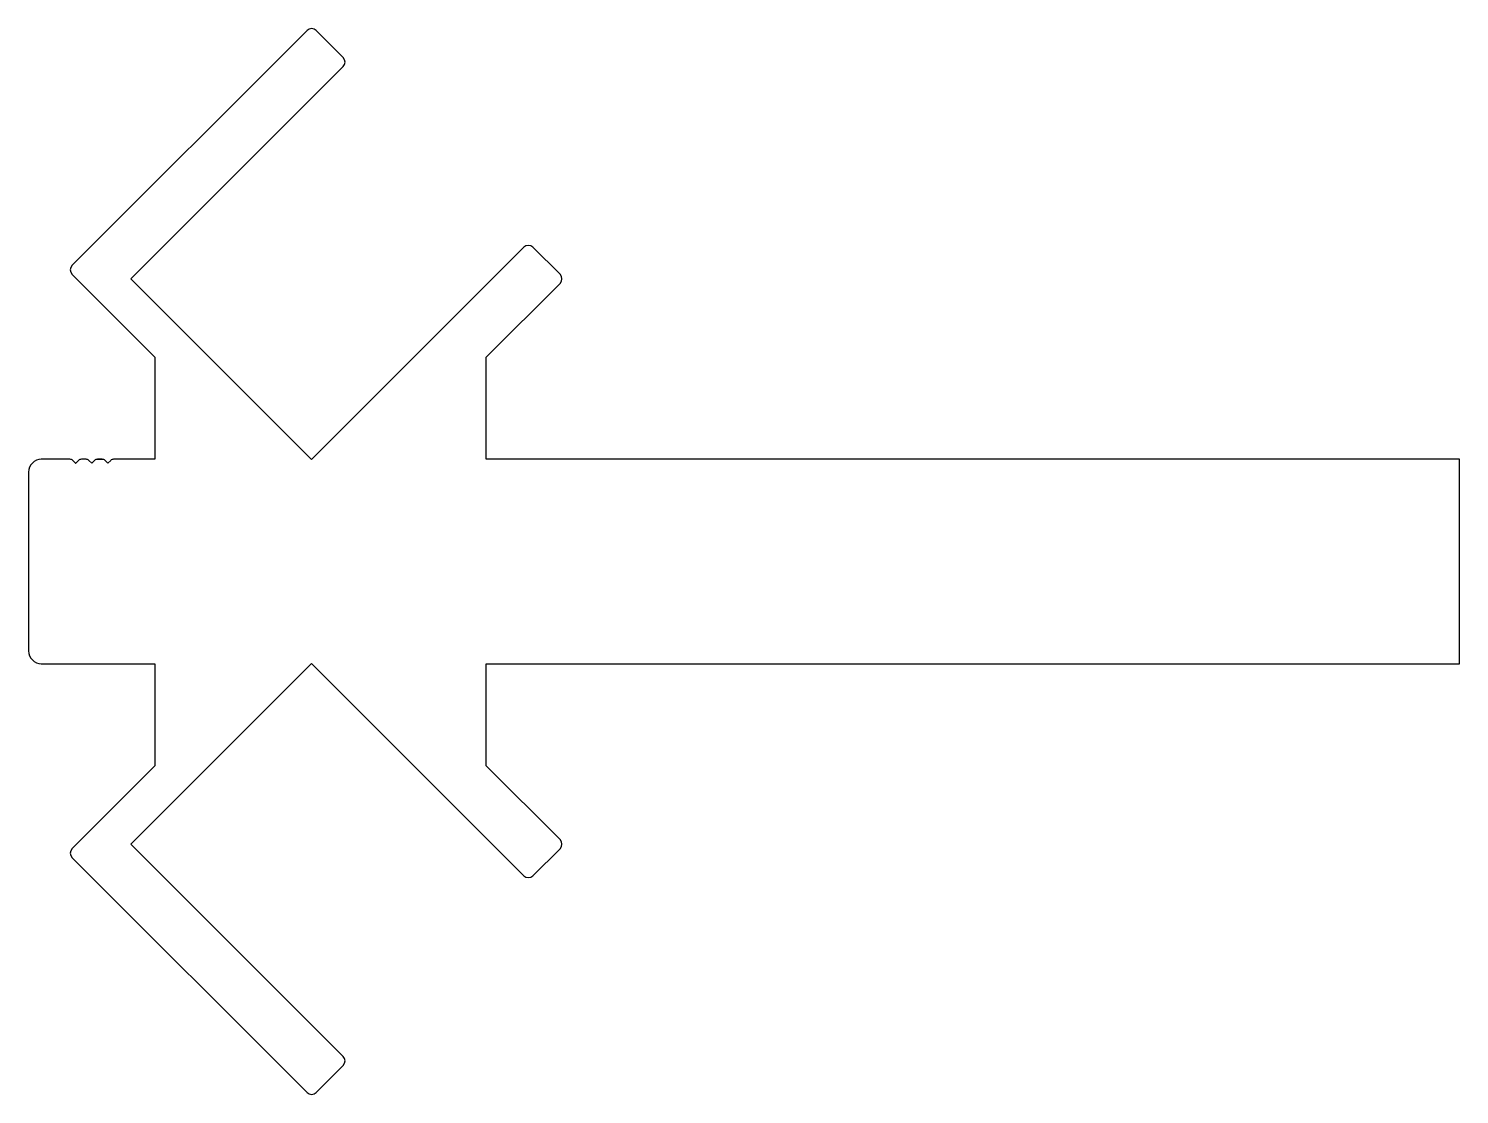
# Model space of a CAD drawing. Header units: inches. Extents: x -37.2 to 51.7, y -0.2 to 66.
import ezdxf

# ---------------------------------------------------------------- set-up
doc = ezdxf.new("R2010")
doc.units = ezdxf.units.IN
doc.header["$MEASUREMENT"] = 0

msp = doc.modelspace()

# ---------------------------------------------------------------- linework, layer by layer
at = {"color": 6}
for p, q in [((-19.861, 65.89), (-34.456, 51.295)), ((-17.615, 64.206), (-19.299, 65.89)), ((-30.805, 50.455), (-17.615, 63.645)), ((-6.39, 52.419), (-19.58, 39.23)), ((-4.145, 50.736), (-5.829, 52.419)), ((-34.456, 50.729), (-29.315, 45.588)), ((-19.58, 39.23), (-30.805, 50.455)), ((-8.732, 45.588), (-4.145, 50.174)), ((-29.315, 45.588), (-29.315, 39.238)), ((-8.732, 39.238), (-8.732, 45.588)), ((-34.592, 39.238), (-36.373, 39.238)), ((-34.592, 39.238), (-34.592, 39.238)), ((-34.592, 39.238), (-34.592, 39.238)), ((-34.592, 39.238), (-34.592, 39.238)), ((-34.592, 39.238), (-34.592, 39.238)), ((-34.592, 39.238), (-34.592, 39.238)), ((-34.244, 38.993), (-34.416, 39.165)), ((-34.062, 39.165), (-34.233, 38.993)), ((-33.592, 39.238), (-33.885, 39.238)), ((-33.244, 38.993), (-33.416, 39.165)), ((-33.062, 39.165), (-33.233, 38.993)), ((-32.592, 39.238), (-32.885, 39.238)), ((-32.885, 39.238), (-32.592, 39.238)), ((-32.592, 39.238), (-32.885, 39.238)), ((-32.885, 39.238), (-32.592, 39.238)), ((-32.592, 39.238), (-32.885, 39.238)), ((-32.885, 39.238), (-32.885, 39.238)), ((-32.244, 38.993), (-32.416, 39.165)), ((-32.062, 39.165), (-32.233, 38.993)), ((-29.315, 39.238), (-31.885, 39.238)), ((51.737, 39.238), (-8.732, 39.238)), ((51.737, 26.538), (51.737, 39.238)), ((-37.163, 38.448), (-37.163, 27.328)), ((-36.373, 26.538), (-29.315, 26.538)), ((-30.805, 15.32), (-19.58, 26.546)), ((-29.315, 26.538), (-29.315, 20.188)), ((-19.58, 26.546), (-6.39, 13.356)), ((-8.732, 20.188), (-8.732, 26.538)), ((-8.732, 26.538), (13.637, 26.538)), ((13.637, 26.538), (51.737, 26.538)), ((-29.315, 20.188), (-34.456, 15.046)), ((-4.145, 15.601), (-8.732, 20.188)), ((-17.615, 2.131), (-30.805, 15.32)), ((-34.456, 14.481), (-19.861, -0.114)), ((-5.829, 13.356), (-4.145, 15.04)), ((-19.299, -0.114), (-17.615, 1.569))]:
    msp.add_line(p, q, dxfattribs=at)
for centre, radius, start, end in [((-19.58, 65.609), 0.397, 45, 135), ((-17.896, 63.925), 0.397, 315, 45), ((-6.11, 52.139), 0.397, 45, 135), ((-34.173, 51.012), 0.4, 135, 225), ((-4.426, 50.455), 0.397, 315, 45), ((-36.373, 38.448), 0.79, 90, 180), ((-34.592, 38.988), 0.25, 45, 90), ((-33.885, 38.988), 0.25, 90, 135), ((-33.592, 38.988), 0.25, 45, 90), ((-32.885, 38.988), 0.25, 90, 135), ((-32.592, 38.988), 0.25, 45, 90), ((-31.885, 38.988), 0.25, 90, 135), ((-34.239, 38.999), 0.008, 225, 315), ((-33.239, 38.999), 0.008, 225, 315), ((-32.239, 38.999), 0.008, 225, 315), ((-36.373, 27.328), 0.79, 180, 270), ((-4.426, 15.32), 0.397, 315, 45), ((-34.173, 14.764), 0.4, 135, 225), ((-6.11, 13.637), 0.397, 225, 315), ((-17.896, 1.85), 0.397, 315, 45), ((-19.58, 0.166), 0.397, 225, 315)]:
    msp.add_arc(centre, radius, start, end, dxfattribs=at)

doc.saveas('drawing.dxf')
